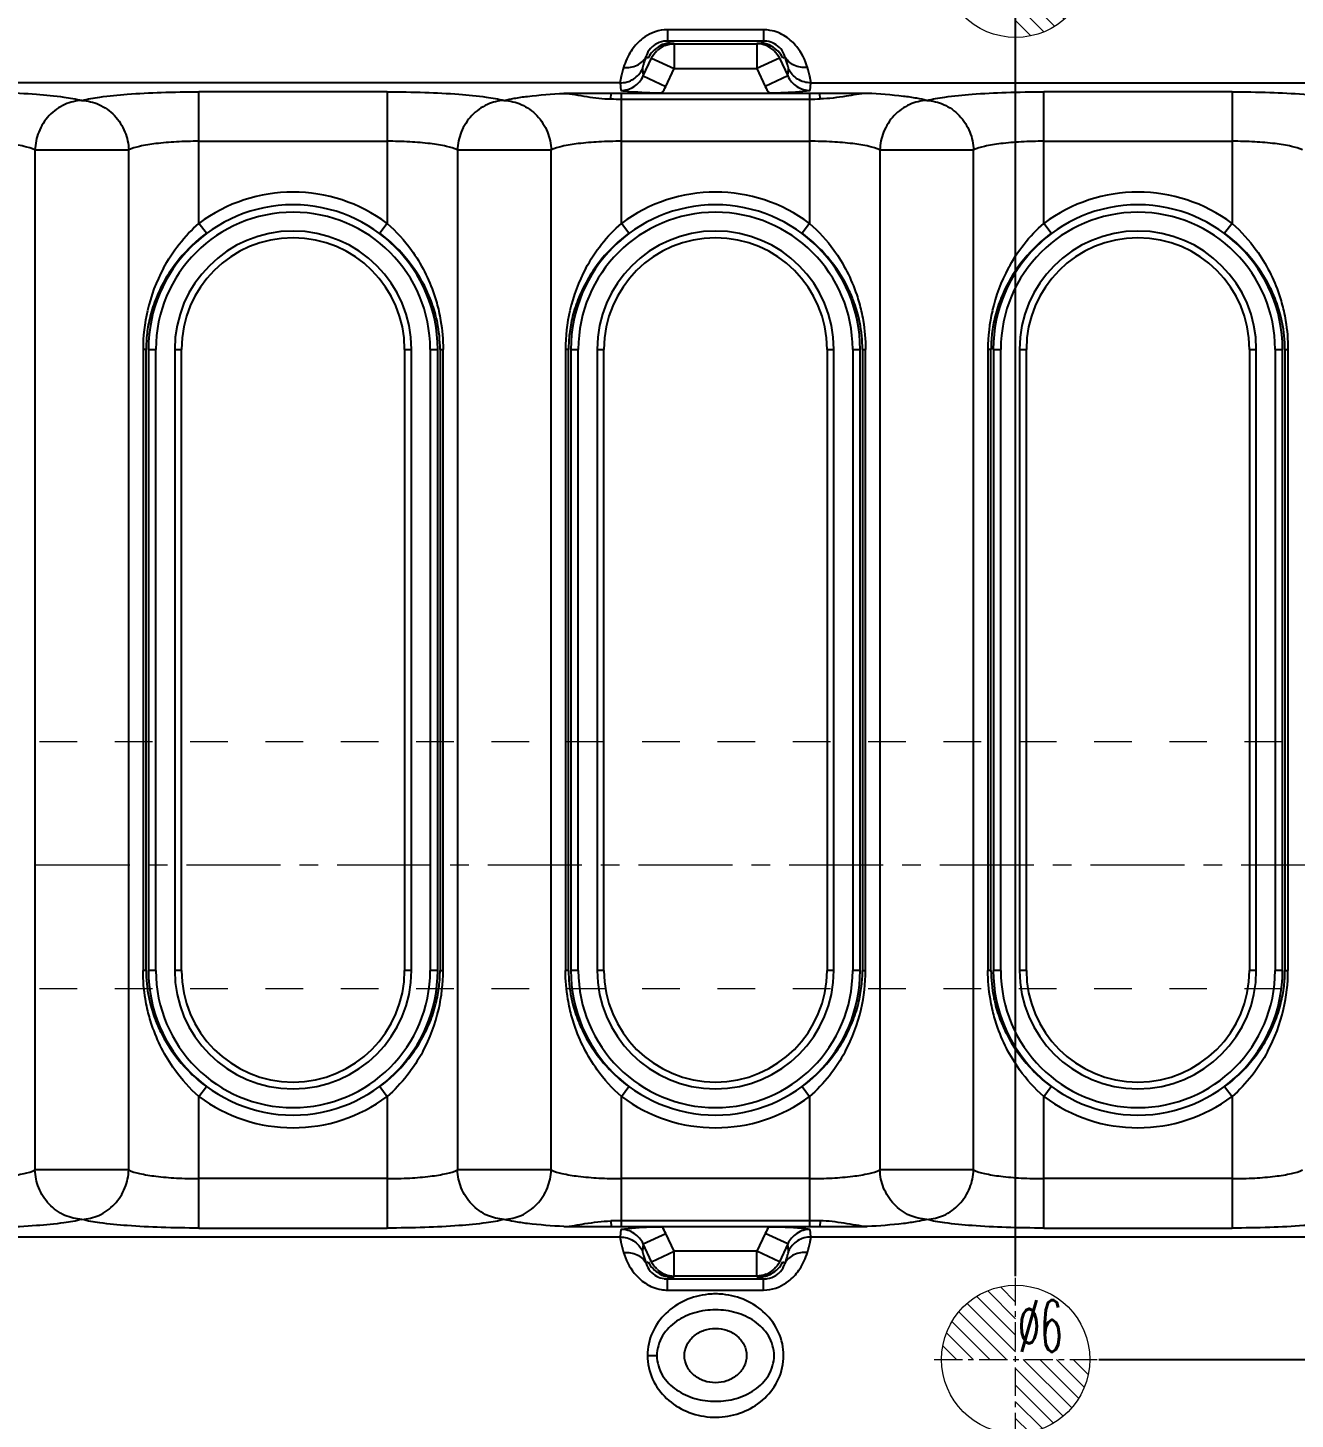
# Model space of a CAD drawing. Header units: millimetres. Extents: x 699 to 6116, y -3115 to -1923.
# Drawn here: x 1082.9 to 1134.2, y -2390.5 to -2334.2 of the extents above; entities that cross this region are included whole.
import ezdxf
from ezdxf.enums import TextEntityAlignment as Align

# ---------------------------------------------------------------- set-up
doc = ezdxf.new("R2010")
doc.units = ezdxf.units.MM
doc.header["$LTSCALE"] = 16.335
doc.header["$PDMODE"] = 3
doc.header["$PDSIZE"] = 0.3125
doc.linetypes.add('CENTER', pattern=[0.6, 0.375, -0.075, 0.075, -0.075])
doc.linetypes.add('HIDDEN', pattern=[0.2, 0.1, -0.1])
doc.layers.get('0').update_dxf_attribs({"linetype": 'CONTINUOUS'})
doc.layers.get('Defpoints').update_dxf_attribs({"linetype": 'CONTINUOUS'})
doc.layers.add('cool', color=153, linetype='HIDDEN', lineweight=9)
doc.layers.add('epin', color=13, linetype='CONTINUOUS', lineweight=9)
doc.styles.get("Standard").update_dxf_attribs({"font": 'txt', "width": 0.8})
doc.styles.add('TXT05', font='txt.shx', dxfattribs={"width": 0.5, "bigfont": 'gbcbig.shx'})
doc.dimstyles.get("Standard").update_dxf_attribs({"dimtxt": 0.15625, "dimasz": 0.1875, "dimexe": 0.125, "dimexo": 0.0625, "dimtad": 0, "dimtih": 1, "dimtoh": 1, "dimdsep": 46, "dimtxsty": 'Standard', "dimcen": 0.09, "dimadec": 0, "dimazin": 0, "dimtp": 0.01, "dimtm": 0.01, "dimtfac": 1, "dimtofl": 0, "dimtmove": 0, "dimatfit": 3, "dimfxl": 0, "dimtolj": 1, "dimarcsym": 0})

# ---------------------------------------------------------------- blocks, each defined once
blk = doc.blocks.new('epin_ejp_6')
at = {"layer": 'epin'}
h = blk.add_hatch(dxfattribs=at)
h.set_pattern_fill('_ANSI31', color=123, scale=0.15, angle=90, style=0)
h.set_pattern_definition([(135, (-2387.40246, 110.88073), (-0.3367596, -0.3367596), [])])
h.paths.add_polyline_path([(0, 3, 0.414214), (-3, 0), (0, 0)])
h.paths.add_polyline_path([(3, 0), (0, 0), (0, -3, 0.414214)])
at = {"layer": 'epin', "color": 1, "linetype": 'CENTER', "ltscale": 0.186593}
for p, q in [((0, -3.3), (0, 3.3)), ((-3.3, 0), (3.3, 0))]:
    blk.add_line(p, q, dxfattribs=at)
at = {"layer": 'epin'}
blk.add_circle((0, 0), 3, dxfattribs=at)
at = {"layer": 'epin', "color": 6, "style": 'TXT05', "width": 0.5}
blk.add_text('%%c6', height=2.1, dxfattribs=at).set_placement((0.995, 1.35), align=Align.MIDDLE)
blk = doc.blocks.new('*D747')
at = {"color": 4, "lineweight": -2}
blk.add_line((1126.21, -2388.043), (1336.786, -2388.043), dxfattribs=at)
at = {"layer": 'Defpoints', "color": 0}
for p in [(1126.147, -2388.043), (1336.786, -2388.043), (1045.847, -2423.043)]:
    blk.add_point(p, dxfattribs=at)
at = {"color": 6, "insert": (1351.452, -2388.043), "char_height": 10, "attachment_point": 5}
blk.add_mtext('\\A1;35.00', dxfattribs=at)
blk = doc.blocks.new('*D748')
at = {"color": 4, "lineweight": -2}
blk.add_line((1126.21, -2331.543), (1336.786, -2331.543), dxfattribs=at)
at = {"layer": 'Defpoints', "color": 0}
for p in [(1126.147, -2331.543), (1336.786, -2331.543), (1045.847, -2423.043)]:
    blk.add_point(p, dxfattribs=at)
at = {"color": 6, "insert": (1350.786, -2331.543), "char_height": 10, "attachment_point": 5}
blk.add_mtext('\\A1;91.50', dxfattribs=at)
blk = doc.blocks.new('*D753')
at = {"color": 4, "lineweight": -2}
blk.add_line((1122.847, -2384.68), (1122.847, -2174.809), dxfattribs=at)
at = {"layer": 'Defpoints', "color": 0}
for p in [(1122.847, -2174.809), (1122.847, -2384.743), (1045.847, -2423.043)]:
    blk.add_point(p, dxfattribs=at)
at = {"color": 6, "insert": (1122.847, -2160.142), "char_height": 10, "attachment_point": 5, "rotation": 90}
blk.add_mtext('\\A1;77.00', dxfattribs=at)

msp = doc.modelspace()

# ---------------------------------------------------------------- linework, layer by layer
at = {"color": 7, "linetype": 'Continuous'}
for p, q in [((1108.754, -2334.233), (1108.754, -2334.686)), ((1112.65, -2334.233), (1108.754, -2334.233)), ((1112.65, -2334.233), (1112.65, -2334.686)), ((1108.452, -2334.899), (1108.45, -2334.899)), ((1112.65, -2334.686), (1108.754, -2334.686)), ((1108.754, -2334.686), (1108.849, -2334.766)), ((1108.849, -2334.766), (1109.023, -2334.766)), ((1109.023, -2334.798), (1109.023, -2335.804)), ((1109.023, -2334.798), (1112.38, -2334.798)), ((1112.38, -2334.766), (1112.554, -2334.766)), ((1112.38, -2334.798), (1112.38, -2335.804)), ((1112.65, -2334.686), (1112.554, -2334.766)), ((1112.954, -2334.899), (1112.952, -2334.899)), ((1107.777, -2336.101), (1108.113, -2335.379)), ((1107.895, -2335.309), (1107.979, -2335.379)), ((1108.113, -2335.379), (1109.023, -2335.804)), ((1113.29, -2335.379), (1112.38, -2335.804)), ((1113.29, -2335.379), (1113.627, -2336.101)), ((1113.508, -2335.309), (1113.425, -2335.379)), ((1107.752, -2335.805), (1107.777, -2336.101)), ((1107.777, -2336.101), (1108.687, -2336.525)), ((1108.687, -2336.525), (1109.023, -2335.804)), ((1109.023, -2335.804), (1112.38, -2335.804)), ((1112.38, -2335.804), (1112.717, -2336.525)), ((1113.627, -2336.101), (1112.717, -2336.525)), ((1113.627, -2336.101), (1113.652, -2335.805)), ((1106.842, -2336.381), (994.907, -2336.381)), ((1089.8, -2342.066), (1089.8, -2336.743)), ((1097.416, -2336.743), (1089.8, -2336.743)), ((1097.416, -2336.743), (1097.416, -2342.066)), ((1106.464, -2337.03), (1106.476, -2336.806)), ((1106.842, -2336.381), (1106.868, -2336.688)), ((1114.509, -2336.805), (1106.894, -2336.805)), ((1114.509, -2336.805), (1114.51, -2342.066)), ((1114.536, -2336.688), (1114.562, -2336.381)), ((1114.562, -2336.381), (1150.922, -2336.381)), ((1114.94, -2337.03), (1114.928, -2336.806)), ((1123.987, -2342.066), (1123.987, -2336.743)), ((1131.603, -2336.743), (1123.987, -2336.743)), ((1131.603, -2336.743), (1131.603, -2342.066)), ((1106.894, -2338.743), (1106.895, -2337.036)), ((1106.895, -2337.036), (1114.509, -2337.036)), ((1083.166, -2339.094), (1083.166, -2380.375)), ((1083.166, -2339.094), (1086.957, -2339.094)), ((1086.957, -2380.375), (1086.957, -2339.094)), ((1089.8, -2338.743), (1097.416, -2338.743)), ((1100.26, -2339.094), (1100.26, -2380.375)), ((1100.26, -2339.094), (1104.051, -2339.094)), ((1104.051, -2380.375), (1104.051, -2339.094)), ((1106.894, -2342.066), (1106.894, -2338.743)), ((1106.894, -2338.743), (1114.51, -2338.743)), ((1117.353, -2339.094), (1117.353, -2380.375)), ((1117.353, -2339.094), (1121.144, -2339.094)), ((1121.144, -2380.375), (1121.144, -2339.094)), ((1123.987, -2338.743), (1131.603, -2338.743)), ((1090.1, -2342.468), (1089.8, -2342.066)), ((1097.416, -2342.066), (1097.116, -2342.468)), ((1107.194, -2342.468), (1106.894, -2342.066)), ((1114.51, -2342.066), (1114.21, -2342.468)), ((1124.287, -2342.468), (1123.987, -2342.066)), ((1131.603, -2342.066), (1131.303, -2342.468)), ((1087.537, -2347.166), (1087.537, -2372.303)), ((1087.661, -2347.166), (1087.537, -2347.166)), ((1087.661, -2372.303), (1087.661, -2347.166)), ((1087.757, -2347.166), (1087.757, -2372.303)), ((1087.757, -2347.166), (1088.058, -2347.166)), ((1088.058, -2372.303), (1088.058, -2347.166)), ((1088.819, -2347.166), (1088.819, -2372.303)), ((1088.819, -2347.166), (1089.095, -2347.166)), ((1089.095, -2372.303), (1089.095, -2347.166)), ((1098.122, -2347.166), (1098.122, -2372.303)), ((1098.122, -2347.166), (1098.398, -2347.166)), ((1098.398, -2372.303), (1098.398, -2347.166)), ((1099.159, -2347.166), (1099.159, -2372.303)), ((1099.159, -2347.166), (1099.46, -2347.166)), ((1099.46, -2372.303), (1099.46, -2347.166)), ((1099.555, -2347.166), (1099.555, -2372.303)), ((1099.555, -2347.166), (1099.68, -2347.166)), ((1099.68, -2372.303), (1099.68, -2347.166)), ((1104.631, -2347.166), (1104.631, -2372.303)), ((1104.755, -2347.166), (1104.631, -2347.166)), ((1104.755, -2372.303), (1104.755, -2347.166)), ((1104.85, -2347.166), (1104.85, -2372.303)), ((1104.85, -2347.166), (1105.151, -2347.166)), ((1105.151, -2372.303), (1105.151, -2347.166)), ((1105.912, -2347.166), (1105.912, -2372.303)), ((1105.912, -2347.166), (1106.188, -2347.166)), ((1106.188, -2372.303), (1106.188, -2347.166)), ((1115.216, -2347.166), (1115.216, -2372.303)), ((1115.216, -2347.166), (1115.491, -2347.166)), ((1115.491, -2372.303), (1115.491, -2347.166)), ((1116.252, -2347.166), (1116.252, -2372.303)), ((1116.252, -2347.166), (1116.553, -2347.166)), ((1116.553, -2372.303), (1116.553, -2347.166)), ((1116.649, -2347.166), (1116.649, -2372.303)), ((1116.649, -2347.166), (1116.773, -2347.166)), ((1116.773, -2372.303), (1116.773, -2347.166)), ((1121.724, -2347.166), (1121.724, -2372.303)), ((1121.848, -2347.166), (1121.724, -2347.166)), ((1121.848, -2372.303), (1121.848, -2347.166)), ((1121.944, -2347.166), (1121.944, -2372.303)), ((1121.944, -2347.166), (1122.245, -2347.166)), ((1122.245, -2372.303), (1122.245, -2347.166)), ((1123.006, -2347.166), (1123.006, -2372.303)), ((1123.006, -2347.166), (1123.282, -2347.166)), ((1123.282, -2372.303), (1123.282, -2347.166)), ((1132.309, -2347.166), (1132.585, -2347.166)), ((1132.309, -2347.166), (1132.309, -2372.303)), ((1132.585, -2372.303), (1132.585, -2347.166)), ((1133.346, -2347.166), (1133.647, -2347.166)), ((1133.346, -2347.166), (1133.346, -2372.303)), ((1133.647, -2372.303), (1133.647, -2347.166)), ((1133.742, -2347.166), (1133.867, -2347.166)), ((1133.742, -2347.166), (1133.742, -2372.303)), ((1133.867, -2372.303), (1133.867, -2347.166)), ((1087.661, -2372.303), (1087.537, -2372.303)), ((1088.058, -2372.303), (1087.757, -2372.303)), ((1089.095, -2372.303), (1088.819, -2372.303)), ((1098.398, -2372.303), (1098.122, -2372.303)), ((1099.46, -2372.303), (1099.159, -2372.303)), ((1099.555, -2372.303), (1099.68, -2372.303)), ((1104.755, -2372.303), (1104.631, -2372.303)), ((1105.151, -2372.303), (1104.85, -2372.303)), ((1106.188, -2372.303), (1105.912, -2372.303)), ((1115.491, -2372.303), (1115.216, -2372.303)), ((1116.553, -2372.303), (1116.252, -2372.303)), ((1116.649, -2372.303), (1116.773, -2372.303)), ((1121.848, -2372.303), (1121.724, -2372.303)), ((1122.245, -2372.303), (1121.944, -2372.303)), ((1123.282, -2372.303), (1123.006, -2372.303)), ((1132.585, -2372.303), (1132.309, -2372.303)), ((1133.647, -2372.303), (1133.346, -2372.303)), ((1133.742, -2372.303), (1133.867, -2372.303)), ((1089.8, -2377.404), (1090.1, -2377.002)), ((1089.8, -2382.727), (1089.8, -2377.404)), ((1097.116, -2377.002), (1097.416, -2377.404)), ((1097.416, -2377.404), (1097.416, -2382.727)), ((1106.894, -2377.404), (1107.194, -2377.002)), ((1106.895, -2382.664), (1106.894, -2377.404)), ((1114.21, -2377.002), (1114.51, -2377.404)), ((1114.51, -2377.404), (1114.51, -2380.727)), ((1123.987, -2377.404), (1124.287, -2377.002)), ((1123.987, -2382.727), (1123.987, -2377.404)), ((1131.303, -2377.002), (1131.603, -2377.404)), ((1131.603, -2377.404), (1131.603, -2382.727)), ((1086.957, -2380.375), (1083.166, -2380.375)), ((1097.416, -2380.727), (1089.8, -2380.727)), ((1104.051, -2380.375), (1100.26, -2380.375)), ((1114.51, -2380.727), (1106.894, -2380.727)), ((1114.51, -2380.727), (1114.508, -2382.434)), ((1121.144, -2380.375), (1117.353, -2380.375)), ((1131.603, -2380.727), (1123.987, -2380.727)), ((1106.464, -2382.439), (1106.476, -2382.663)), ((1114.508, -2382.434), (1106.895, -2382.434)), ((1114.508, -2382.434), (1114.508, -2382.664)), ((1114.94, -2382.439), (1114.928, -2382.663)), ((1089.8, -2382.727), (1097.416, -2382.727)), ((1106.868, -2382.782), (1106.842, -2383.089)), ((1106.895, -2382.664), (1114.508, -2382.664)), ((1107.777, -2383.368), (1108.687, -2382.944)), ((1109.023, -2383.666), (1108.687, -2382.944)), ((1112.717, -2382.944), (1112.38, -2383.666)), ((1113.627, -2383.368), (1112.717, -2382.944)), ((1114.562, -2383.089), (1114.536, -2382.782)), ((1123.987, -2382.727), (1131.603, -2382.727)), ((986.523, -2383.089), (1106.842, -2383.089)), ((1107.777, -2383.368), (1107.752, -2383.664)), ((1108.113, -2384.09), (1107.777, -2383.368)), ((1113.627, -2383.368), (1113.29, -2384.09)), ((1113.652, -2383.664), (1113.627, -2383.368)), ((1114.562, -2383.089), (1150.922, -2383.089)), ((1107.895, -2384.16), (1107.979, -2384.09)), ((1108.113, -2384.09), (1109.023, -2383.666)), ((1112.38, -2383.666), (1109.023, -2383.666)), ((1109.023, -2384.671), (1109.023, -2383.666)), ((1112.38, -2384.671), (1112.38, -2383.666)), ((1113.29, -2384.09), (1112.38, -2383.666)), ((1113.508, -2384.16), (1113.425, -2384.09)), ((1108.45, -2384.57), (1108.452, -2384.571)), ((1108.754, -2384.784), (1108.849, -2384.704)), ((1108.849, -2384.704), (1109.023, -2384.704)), ((1112.38, -2384.671), (1109.023, -2384.671)), ((1112.38, -2384.704), (1112.554, -2384.704)), ((1112.65, -2384.784), (1112.554, -2384.704)), ((1112.952, -2384.571), (1112.954, -2384.571)), ((1108.754, -2384.784), (1112.65, -2384.784)), ((1108.754, -2385.236), (1108.754, -2384.784)), ((1108.754, -2385.236), (1112.65, -2385.236)), ((1112.65, -2385.236), (1112.65, -2384.784)), ((1107.945, -2387.889), (1108.33, -2387.889))]:
    msp.add_line(p, q, dxfattribs=at)
for centre, radius, start, end in [((1108.948, -2336.134), 1.956, 127.6875, 136.6561), ((1112.649, -2335.794), 1.56, 80.6149, 89.9854), ((1109.031, -2336.216), 2.073, 136.5943, 138.9055), ((1108.895, -2335.81), 1.013, 115.9235, 154.9459), ((1109.023, -2335.8), 1.001, 111.6878, 133.4317), ((1112.38, -2335.801), 1.003, 46.5837, 89.9928), ((1112.651, -2335.64), 0.955, 82.4469, 90.0885), ((1112.509, -2335.81), 1.013, 25.054, 64.0763), ((1108.661, -2335.523), 0.795, 156.5707, 164.4392), ((1106.892, -2422.139), 85.333, 89.99885, 90.27965), ((1106.85, -2335.669), 2.027, 326.6681, 334.9929), ((1114.554, -2335.668), 2.027, 205.0077, 213.3314), ((1114.51, -2422.032), 85.227, 89.71923, 90.00086), ((1106.893, -2321.193), 15.842, 268.4482, 270.0082), ((1114.51, -2321.136), 15.899, 269.9939, 271.5474), ((1093.608, -2347.166), 6.365, 53.254, 126.746), ((1110.702, -2347.166), 6.365, 53.2545, 126.746), ((1127.795, -2347.166), 6.365, 53.254, 126.746), ((1093.608, -2347.166), 5.852, 0, 180), ((1110.702, -2347.166), 5.852, 0, 180), ((1127.795, -2347.166), 5.852, 0, 180), ((1093.608, -2347.166), 5.551, 0, 180), ((1110.702, -2347.166), 5.551, 0, 180), ((1127.795, -2347.166), 5.551, 0, 180), ((1093.608, -2347.166), 4.79, 0, 180), ((1093.842, -2347.493), 6.265, 126.6715, 140.6233), ((1093.368, -2347.5), 6.275, 42.4543, 53.3202), ((1110.702, -2347.166), 4.79, 0, 180), ((1110.936, -2347.493), 6.265, 126.6715, 140.6233), ((1110.461, -2347.5), 6.275, 42.4543, 53.3202), ((1127.795, -2347.166), 4.79, 0, 180), ((1128.029, -2347.493), 6.265, 126.6715, 140.6233), ((1127.555, -2347.5), 6.275, 42.4543, 53.3202), ((1093.608, -2347.166), 4.514, 0, 180), ((1110.702, -2347.166), 4.514, 0, 180), ((1127.795, -2347.166), 4.514, 0, 180), ((1093.713, -2347.385), 6.097, 140.6354, 149.1366), ((1110.806, -2347.385), 6.097, 140.6354, 149.1366), ((1127.9, -2347.385), 6.097, 140.6354, 149.1366), ((1094.402, -2347.133), 6.86, 151.7095, 167.0764), ((1111.496, -2347.133), 6.86, 151.7095, 167.0764), ((1128.589, -2347.133), 6.86, 151.7095, 167.0764), ((1093.565, -2347.296), 5.924, 149.1427, 157.8689), ((1110.659, -2347.296), 5.924, 149.1427, 157.8689), ((1127.752, -2347.296), 5.924, 149.1427, 157.8689), ((1093.387, -2347.223), 5.732, 157.8753, 165.8913), ((1110.48, -2347.223), 5.732, 157.8753, 165.8913), ((1127.574, -2347.223), 5.732, 157.8753, 165.8913), ((1094.522, -2347.17), 6.985, 167.0025, 179.9679), ((1093.225, -2347.181), 5.565, 165.906, 173.2916), ((1111.616, -2347.17), 6.985, 167.0025, 179.9679), ((1110.319, -2347.181), 5.565, 165.906, 173.2916), ((1128.709, -2347.17), 6.985, 167.0025, 179.9679), ((1127.412, -2347.181), 5.565, 165.906, 173.2916), ((1093.925, -2347.183), 5.631, 0.1707, 11.287), ((1111.018, -2347.183), 5.631, 0.1707, 11.287), ((1128.112, -2347.183), 5.631, 0.1707, 11.287), ((1093.117, -2347.166), 5.455, 173.3051, 179.994), ((1110.21, -2347.166), 5.455, 173.3051, 179.994), ((1127.304, -2347.166), 5.455, 173.3051, 179.994), ((1093.292, -2372.287), 5.631, 180.1708, 191.287), ((1093.608, -2372.303), 5.852, 180, 0), ((1093.608, -2372.303), 5.551, 180, 360), ((1093.608, -2372.303), 4.79, 180, 360), ((1093.608, -2372.303), 4.514, 180, 0), ((1092.694, -2372.299), 6.985, 347.0025, 359.9679), ((1094.1, -2372.303), 5.455, 353.3051, 359.994), ((1110.386, -2372.287), 5.631, 180.1708, 191.287), ((1110.702, -2372.303), 5.852, 180, 0), ((1110.702, -2372.303), 5.551, 180, 360), ((1110.702, -2372.303), 4.79, 180, 360), ((1110.702, -2372.303), 4.514, 180, 0), ((1109.788, -2372.299), 6.985, 347.0025, 359.9679), ((1111.194, -2372.303), 5.455, 353.3051, 359.994), ((1127.479, -2372.287), 5.631, 180.1708, 191.287), ((1127.795, -2372.303), 5.852, 180, 0), ((1127.795, -2372.303), 5.551, 180, 360), ((1127.795, -2372.303), 4.79, 180, 360), ((1127.795, -2372.303), 4.514, 180, 0), ((1126.881, -2372.299), 6.985, 347.0025, 359.9679), ((1128.287, -2372.303), 5.455, 353.3051, 359.994), ((1093.991, -2372.289), 5.565, 345.906, 353.2916), ((1111.085, -2372.289), 5.565, 345.906, 353.2916), ((1128.178, -2372.289), 5.565, 345.906, 353.2916), ((1092.814, -2372.336), 6.86, 331.7095, 347.0764), ((1093.83, -2372.247), 5.732, 337.8753, 345.8913), ((1109.908, -2372.336), 6.86, 331.7095, 347.0764), ((1110.923, -2372.247), 5.732, 337.8753, 345.8913), ((1127.001, -2372.336), 6.86, 331.7095, 347.0764), ((1128.017, -2372.247), 5.732, 337.8753, 345.8913), ((1093.652, -2372.173), 5.924, 329.1427, 337.8689), ((1110.745, -2372.173), 5.924, 329.1427, 337.8689), ((1127.839, -2372.173), 5.924, 329.1427, 337.8689), ((1093.504, -2372.084), 6.097, 320.6354, 329.1366), ((1110.597, -2372.084), 6.097, 320.6354, 329.1366), ((1127.691, -2372.084), 6.097, 320.6354, 329.1366), ((1093.849, -2371.969), 6.275, 222.4543, 233.3202), ((1093.375, -2371.977), 6.265, 306.6715, 320.6233), ((1110.942, -2371.969), 6.275, 222.4543, 233.3202), ((1110.468, -2371.977), 6.265, 306.6715, 320.6233), ((1128.036, -2371.969), 6.275, 222.4543, 233.3202), ((1127.562, -2371.977), 6.265, 306.6715, 320.6233), ((1093.608, -2372.303), 6.365, 233.254, 306.746), ((1110.702, -2372.303), 6.365, 233.2545, 306.746), ((1127.795, -2372.303), 6.365, 233.254, 306.746), ((1106.894, -2398.402), 15.968, 89.9973, 91.5441), ((1114.511, -2398.283), 15.849, 88.449, 90.0086), ((1106.894, -2297.159), 85.505, 269.71964, 270.00065), ((1106.851, -2383.8), 2.026, 25.0056, 33.3334), ((1114.554, -2383.801), 2.027, 146.6682, 154.9928), ((1114.512, -2297.443), 85.221, 269.99779, 270.27986), ((1108.895, -2383.659), 1.013, 205.054, 244.0763), ((1112.509, -2383.659), 1.013, 295.9235, 334.9459), ((1112.742, -2383.947), 0.795, 336.5707, 344.4392), ((1109.024, -2383.668), 1.003, 226.5837, 269.9928), ((1108.947, -2383.509), 1.162, 261.8771, 265.1349), ((1112.381, -2383.67), 1.001, 291.6878, 313.4317), ((1112.456, -2383.335), 1.956, 307.6875, 316.6561), ((1112.373, -2383.253), 2.073, 316.5943, 318.9055), ((1108.754, -2383.676), 1.56, 260.6149, 269.9854), ((1108.752, -2383.829), 0.955, 262.4469, 270.0885), ((1110.702, -2388.418), 3.024, 84.3279, 95.7133), ((1110.702, -2387.363), 3.02, 265.7641, 275.0219)]:
    msp.add_arc(centre, radius, start, end, dxfattribs=at)
for points, knots in [([(1108.265, -2334.312), (1108.217, -2334.328), (1108.035, -2334.397), (1107.866, -2334.498), (1107.752, -2334.586)], [0, 0, 0, 0, 0.257865, 1, 1, 1, 1]), ([(1114.418, -2335.755), (1114.331, -2335.455), (1114.093, -2334.977), (1113.544, -2334.461), (1113.129, -2334.291), (1112.904, -2334.254)], [0, 0, 0, 0, 0.419119, 0.694058, 1, 1, 1, 1]), ([(1107.469, -2334.853), (1107.403, -2334.929), (1107.196, -2335.203), (1107.053, -2335.522), (1106.985, -2335.755)], [0, 0, 0, 0, 0.293042, 1, 1, 1, 1]), ([(1108.256, -2334.828), (1108.21, -2334.857), (1108.077, -2334.961), (1107.977, -2335.102), (1107.932, -2335.206)], [0, 0, 0, 0, 0.324676, 1, 1, 1, 1]), ([(1108.754, -2334.686), (1108.707, -2334.685), (1108.533, -2334.698), (1108.363, -2334.76), (1108.256, -2334.828)], [0, 0, 0, 0, 0.271751, 1, 1, 1, 1]), ([(1108.45, -2334.899), (1108.446, -2334.899), (1108.439, -2334.899), (1108.44, -2334.883), (1108.463, -2334.869), (1108.501, -2334.842), (1108.576, -2334.81), (1108.637, -2334.791), (1108.675, -2334.784)], [0, 0, 0, 0, 0.03338, 0.055741, 0.139126, 0.307065, 0.580667, 1, 1, 1, 1]), ([(1108.485, -2334.889), (1108.481, -2334.891), (1108.47, -2334.894), (1108.459, -2334.898), (1108.452, -2334.899)], [0, 0, 0, 0, 0.351875, 1, 1, 1, 1]), ([(1108.937, -2334.798), (1108.876, -2334.798), (1108.722, -2334.811), (1108.574, -2334.859), (1108.485, -2334.889)], [0, 0, 0, 0, 0.392081, 1, 1, 1, 1]), ([(1108.675, -2334.784), (1108.688, -2334.781), (1108.745, -2334.771), (1108.804, -2334.766), (1108.849, -2334.766)], [0, 0, 0, 0, 0.228819, 1, 1, 1, 1]), ([(1112.554, -2334.766), (1112.6, -2334.766), (1112.688, -2334.776), (1112.794, -2334.789), (1113.017, -2334.899), (1112.954, -2334.899)], [0, 0, 0, 0, 0.314614, 0.565598, 1, 1, 1, 1]), ([(1112.751, -2334.836), (1112.741, -2334.834), (1112.698, -2334.823), (1112.655, -2334.814), (1112.62, -2334.81)], [0, 0, 0, 0, 0.218802, 1, 1, 1, 1]), ([(1112.952, -2334.899), (1112.931, -2334.897), (1112.866, -2334.867), (1112.799, -2334.849), (1112.751, -2334.836)], [0, 0, 0, 0, 0.290003, 1, 1, 1, 1]), ([(1113.508, -2335.309), (1113.478, -2335.198), (1113.319, -2334.896), (1112.991, -2334.722), (1112.777, -2334.694)], [0, 0, 0, 0, 0.348046, 1, 1, 1, 1]), ([(1106.985, -2335.755), (1106.945, -2335.892), (1106.894, -2336.073), (1106.85, -2336.282), (1106.84, -2336.354), (1106.842, -2336.381)], [0, 0, 0, 0, 0.665407, 0.875292, 1, 1, 1, 1]), ([(1106.985, -2335.755), (1107.169, -2335.771), (1107.539, -2335.72), (1107.819, -2335.46), (1107.895, -2335.309)], [0, 0, 0, 0, 0.522336, 1, 1, 1, 1]), ([(1107.789, -2335.622), (1107.785, -2335.637), (1107.771, -2335.686), (1107.758, -2335.736), (1107.754, -2335.771)], [0, 0, 0, 0, 0.311224, 1, 1, 1, 1]), ([(1107.895, -2335.309), (1107.884, -2335.339), (1107.847, -2335.443), (1107.811, -2335.547), (1107.789, -2335.622)], [0, 0, 0, 0, 0.290978, 1, 1, 1, 1]), ([(1113.652, -2335.805), (1113.653, -2335.784), (1113.643, -2335.726), (1113.6, -2335.56), (1113.548, -2335.417), (1113.508, -2335.309)], [0, 0, 0, 0, 0.123367, 0.332805, 1, 1, 1, 1]), ([(1114.418, -2335.755), (1114.235, -2335.771), (1113.865, -2335.72), (1113.585, -2335.46), (1113.508, -2335.309)], [0, 0, 0, 0, 0.522338, 1, 1, 1, 1]), ([(1114.562, -2336.381), (1114.563, -2336.354), (1114.553, -2336.282), (1114.51, -2336.073), (1114.458, -2335.892), (1114.418, -2335.755)], [0, 0, 0, 0, 0.124728, 0.334597, 1, 1, 1, 1]), ([(1106.842, -2336.381), (1107.029, -2336.38), (1107.411, -2336.272), (1107.672, -2335.974), (1107.752, -2335.805)], [0, 0, 0, 0, 0.500608, 1, 1, 1, 1]), ([(1106.868, -2336.688), (1107.056, -2336.688), (1107.44, -2336.576), (1107.698, -2336.272), (1107.777, -2336.101)], [0, 0, 0, 0, 0.500367, 1, 1, 1, 1]), ([(1113.627, -2336.101), (1113.705, -2336.272), (1113.964, -2336.576), (1114.348, -2336.688), (1114.536, -2336.688)], [0, 0, 0, 0, 0.499689, 1, 1, 1, 1]), ([(1114.562, -2336.381), (1114.375, -2336.38), (1113.993, -2336.272), (1113.731, -2335.974), (1113.652, -2335.805)], [0, 0, 0, 0, 0.500609, 1, 1, 1, 1]), ([(1080.323, -2336.743), (1080.831, -2336.742), (1081.8, -2336.758), (1083.139, -2336.823), (1084.211, -2336.927), (1084.824, -2337.024), (1085.062, -2337.094)], [0, 0, 0, 0, 0.320374, 0.610618, 0.844066, 1, 1, 1, 1]), ([(1085.062, -2337.094), (1085.299, -2337.024), (1085.912, -2336.927), (1086.985, -2336.823), (1088.323, -2336.758), (1089.292, -2336.742), (1089.8, -2336.743)], [0, 0, 0, 0, 0.155949, 0.389404, 0.679649, 1, 1, 1, 1]), ([(1097.416, -2336.743), (1097.925, -2336.742), (1098.893, -2336.758), (1100.232, -2336.823), (1101.305, -2336.927), (1101.918, -2337.024), (1102.155, -2337.094)], [0, 0, 0, 0, 0.320373, 0.610617, 0.844065, 1, 1, 1, 1]), ([(1102.155, -2337.094), (1102.284, -2337.056), (1102.598, -2336.991), (1103.401, -2336.879), (1104.076, -2336.829), (1104.567, -2336.803)], [0, 0, 0, 0, 0.166376, 0.393599, 1, 1, 1, 1]), ([(1104.566, -2336.803), (1104.717, -2336.811), (1105.026, -2336.855), (1105.653, -2336.962), (1106.138, -2337.032), (1106.464, -2337.03)], [0, 0, 0, 0, 0.236936, 0.488719, 1, 1, 1, 1]), ([(1106.868, -2336.688), (1106.986, -2336.7), (1107.543, -2336.756), (1108.103, -2336.782), (1108.543, -2336.782)], [0, 0, 0, 0, 0.213154, 1, 1, 1, 1]), ([(1106.895, -2337.036), (1106.895, -2337.019), (1106.894, -2336.942), (1106.894, -2336.866), (1106.894, -2336.805)], [0, 0, 0, 0, 0.212705, 1, 1, 1, 1]), ([(1112.86, -2336.782), (1113.021, -2336.782), (1113.581, -2336.773), (1114.139, -2336.729), (1114.536, -2336.688)], [0, 0, 0, 0, 0.287206, 1, 1, 1, 1]), ([(1116.837, -2336.803), (1116.551, -2336.821), (1115.923, -2336.94), (1115.29, -2337.02), (1114.94, -2337.03)], [0, 0, 0, 0, 0.450176, 1, 1, 1, 1]), ([(1119.249, -2337.094), (1119.119, -2337.056), (1118.806, -2336.991), (1118.003, -2336.879), (1117.328, -2336.829), (1116.837, -2336.803)], [0, 0, 0, 0, 0.166353, 0.393554, 1, 1, 1, 1]), ([(1119.249, -2337.094), (1119.486, -2337.024), (1120.099, -2336.927), (1121.172, -2336.823), (1122.51, -2336.758), (1123.479, -2336.742), (1123.987, -2336.743)], [0, 0, 0, 0, 0.155948, 0.389403, 0.679648, 1, 1, 1, 1]), ([(1131.603, -2336.743), (1132.112, -2336.742), (1133.08, -2336.758), (1134.419, -2336.823), (1135.492, -2336.927), (1136.105, -2337.024), (1136.342, -2337.094)], [0, 0, 0, 0, 0.320374, 0.610618, 0.844066, 1, 1, 1, 1]), ([(1085.062, -2337.094), (1084.827, -2337.103), (1084.334, -2337.22), (1083.703, -2337.673), (1083.281, -2338.338), (1083.174, -2338.849), (1083.166, -2339.094)], [0, 0, 0, 0, 0.233579, 0.491555, 0.754782, 1, 1, 1, 1]), ([(1085.062, -2337.094), (1085.296, -2337.103), (1085.789, -2337.22), (1086.42, -2337.673), (1086.842, -2338.338), (1086.949, -2338.849), (1086.957, -2339.094)], [0, 0, 0, 0, 0.233579, 0.491555, 0.754782, 1, 1, 1, 1]), ([(1102.155, -2337.094), (1101.921, -2337.103), (1101.427, -2337.22), (1100.797, -2337.673), (1100.375, -2338.338), (1100.268, -2338.849), (1100.26, -2339.094)], [0, 0, 0, 0, 0.233579, 0.491555, 0.754782, 1, 1, 1, 1]), ([(1102.155, -2337.094), (1102.389, -2337.103), (1102.883, -2337.22), (1103.513, -2337.673), (1103.935, -2338.338), (1104.042, -2338.849), (1104.051, -2339.094)], [0, 0, 0, 0, 0.233579, 0.491554, 0.754781, 1, 1, 1, 1]), ([(1119.249, -2337.094), (1119.014, -2337.103), (1118.521, -2337.22), (1117.89, -2337.673), (1117.468, -2338.338), (1117.361, -2338.849), (1117.353, -2339.094)], [0, 0, 0, 0, 0.233578, 0.491553, 0.754781, 1, 1, 1, 1]), ([(1119.249, -2337.094), (1119.483, -2337.103), (1119.976, -2337.22), (1120.607, -2337.673), (1121.029, -2338.338), (1121.136, -2338.849), (1121.144, -2339.094)], [0, 0, 0, 0, 0.233579, 0.491555, 0.754782, 1, 1, 1, 1]), ([(1083.166, -2339.094), (1083.028, -2339.026), (1082.66, -2338.927), (1082.015, -2338.823), (1081.21, -2338.758), (1080.628, -2338.743), (1080.323, -2338.743)], [0, 0, 0, 0, 0.159969, 0.39318, 0.681951, 1, 1, 1, 1]), ([(1089.8, -2338.743), (1089.495, -2338.743), (1088.913, -2338.758), (1088.108, -2338.823), (1087.463, -2338.927), (1087.095, -2339.026), (1086.957, -2339.094)], [0, 0, 0, 0, 0.318055, 0.606823, 0.840028, 1, 1, 1, 1]), ([(1100.26, -2339.094), (1100.122, -2339.026), (1099.753, -2338.927), (1099.108, -2338.823), (1098.304, -2338.758), (1097.721, -2338.743), (1097.416, -2338.743)], [0, 0, 0, 0, 0.159969, 0.39318, 0.681951, 1, 1, 1, 1]), ([(1106.894, -2338.743), (1106.589, -2338.743), (1106.007, -2338.758), (1105.202, -2338.823), (1104.557, -2338.927), (1104.188, -2339.026), (1104.051, -2339.094)], [0, 0, 0, 0, 0.31799, 0.60679, 0.840021, 1, 1, 1, 1]), ([(1117.353, -2339.094), (1117.216, -2339.026), (1116.847, -2338.927), (1116.202, -2338.823), (1115.397, -2338.758), (1114.815, -2338.743), (1114.51, -2338.743)], [0, 0, 0, 0, 0.159954, 0.393168, 0.681995, 1, 1, 1, 1]), ([(1123.987, -2338.743), (1123.682, -2338.743), (1123.1, -2338.758), (1122.295, -2338.823), (1121.65, -2338.927), (1121.282, -2339.026), (1121.144, -2339.094)], [0, 0, 0, 0, 0.318055, 0.606823, 0.840028, 1, 1, 1, 1]), ([(1134.447, -2339.094), (1134.309, -2339.026), (1133.94, -2338.927), (1133.295, -2338.823), (1132.491, -2338.758), (1131.908, -2338.743), (1131.603, -2338.743)], [0, 0, 0, 0, 0.159969, 0.39318, 0.681951, 1, 1, 1, 1]), ([(1099.157, -2345.107), (1099.09, -2344.939), (1098.79, -2344.275), (1098.367, -2343.668), (1097.998, -2343.264)], [0, 0, 0, 0, 0.248204, 1, 1, 1, 1]), ([(1098.397, -2343.147), (1098.792, -2343.698), (1099.212, -2344.523), (1099.455, -2345.398), (1099.506, -2345.623)], [0, 0, 0, 0, 0.746536, 1, 1, 1, 1]), ([(1116.25, -2345.107), (1116.184, -2344.939), (1115.884, -2344.275), (1115.461, -2343.668), (1115.091, -2343.264)], [0, 0, 0, 0, 0.248204, 1, 1, 1, 1]), ([(1115.49, -2343.147), (1115.885, -2343.698), (1116.305, -2344.523), (1116.549, -2345.398), (1116.6, -2345.623)], [0, 0, 0, 0, 0.746536, 1, 1, 1, 1]), ([(1133.344, -2345.107), (1133.277, -2344.939), (1132.977, -2344.275), (1132.554, -2343.668), (1132.185, -2343.264)], [0, 0, 0, 0, 0.248204, 1, 1, 1, 1]), ([(1132.584, -2343.147), (1132.979, -2343.698), (1133.399, -2344.523), (1133.642, -2345.398), (1133.693, -2345.623)], [0, 0, 0, 0, 0.746536, 1, 1, 1, 1]), ([(1099.446, -2346.081), (1099.429, -2345.997), (1099.355, -2345.666), (1099.25, -2345.342), (1099.157, -2345.107)], [0, 0, 0, 0, 0.253093, 1, 1, 1, 1]), ([(1116.54, -2346.081), (1116.523, -2345.997), (1116.449, -2345.666), (1116.344, -2345.342), (1116.25, -2345.107)], [0, 0, 0, 0, 0.253093, 1, 1, 1, 1]), ([(1133.633, -2346.081), (1133.616, -2345.997), (1133.542, -2345.666), (1133.437, -2345.342), (1133.344, -2345.107)], [0, 0, 0, 0, 0.253093, 1, 1, 1, 1]), ([(1099.506, -2345.623), (1099.534, -2345.747), (1099.635, -2346.256), (1099.679, -2346.775), (1099.679, -2347.166)], [0, 0, 0, 0, 0.246522, 1, 1, 1, 1]), ([(1116.6, -2345.623), (1116.628, -2345.747), (1116.728, -2346.256), (1116.773, -2346.775), (1116.773, -2347.166)], [0, 0, 0, 0, 0.246522, 1, 1, 1, 1]), ([(1133.693, -2345.623), (1133.721, -2345.747), (1133.822, -2346.256), (1133.866, -2346.775), (1133.866, -2347.166)], [0, 0, 0, 0, 0.246522, 1, 1, 1, 1]), ([(1087.711, -2373.846), (1087.682, -2373.722), (1087.582, -2373.213), (1087.537, -2372.694), (1087.537, -2372.303)], [0, 0, 0, 0, 0.246522, 1, 1, 1, 1]), ([(1104.804, -2373.846), (1104.776, -2373.722), (1104.676, -2373.213), (1104.631, -2372.694), (1104.631, -2372.303)], [0, 0, 0, 0, 0.246522, 1, 1, 1, 1]), ([(1121.898, -2373.846), (1121.869, -2373.722), (1121.769, -2373.213), (1121.724, -2372.694), (1121.724, -2372.303)], [0, 0, 0, 0, 0.246522, 1, 1, 1, 1]), ([(1087.77, -2373.389), (1087.787, -2373.473), (1087.861, -2373.803), (1087.966, -2374.127), (1088.06, -2374.362)], [0, 0, 0, 0, 0.253093, 1, 1, 1, 1]), ([(1104.864, -2373.389), (1104.881, -2373.473), (1104.955, -2373.803), (1105.06, -2374.127), (1105.153, -2374.362)], [0, 0, 0, 0, 0.253093, 1, 1, 1, 1]), ([(1121.957, -2373.389), (1121.974, -2373.473), (1122.048, -2373.803), (1122.153, -2374.127), (1122.247, -2374.362)], [0, 0, 0, 0, 0.253093, 1, 1, 1, 1]), ([(1088.82, -2376.322), (1088.425, -2375.772), (1088.005, -2374.946), (1087.761, -2374.071), (1087.711, -2373.846)], [0, 0, 0, 0, 0.746536, 1, 1, 1, 1]), ([(1105.913, -2376.322), (1105.518, -2375.772), (1105.099, -2374.946), (1104.855, -2374.071), (1104.804, -2373.846)], [0, 0, 0, 0, 0.746536, 1, 1, 1, 1]), ([(1123.007, -2376.322), (1122.612, -2375.772), (1122.192, -2374.946), (1121.948, -2374.071), (1121.898, -2373.846)], [0, 0, 0, 0, 0.746536, 1, 1, 1, 1]), ([(1088.06, -2374.362), (1088.127, -2374.53), (1088.426, -2375.194), (1088.849, -2375.801), (1089.219, -2376.205)], [0, 0, 0, 0, 0.248204, 1, 1, 1, 1]), ([(1105.153, -2374.362), (1105.22, -2374.53), (1105.52, -2375.194), (1105.943, -2375.801), (1106.312, -2376.205)], [0, 0, 0, 0, 0.248204, 1, 1, 1, 1]), ([(1122.247, -2374.362), (1122.314, -2374.53), (1122.613, -2375.194), (1123.036, -2375.801), (1123.406, -2376.205)], [0, 0, 0, 0, 0.248204, 1, 1, 1, 1]), ([(1080.323, -2380.727), (1080.628, -2380.727), (1081.21, -2380.711), (1082.015, -2380.646), (1082.66, -2380.542), (1083.028, -2380.443), (1083.166, -2380.375)], [0, 0, 0, 0, 0.318055, 0.606823, 0.840028, 1, 1, 1, 1]), ([(1085.062, -2382.375), (1084.827, -2382.366), (1084.334, -2382.249), (1083.703, -2381.796), (1083.281, -2381.132), (1083.174, -2380.621), (1083.166, -2380.375)], [0, 0, 0, 0, 0.233579, 0.491555, 0.754782, 1, 1, 1, 1]), ([(1085.062, -2382.375), (1085.296, -2382.366), (1085.789, -2382.249), (1086.42, -2381.796), (1086.842, -2381.132), (1086.949, -2380.621), (1086.957, -2380.375)], [0, 0, 0, 0, 0.233579, 0.491555, 0.754782, 1, 1, 1, 1]), ([(1086.957, -2380.375), (1087.095, -2380.443), (1087.463, -2380.542), (1088.108, -2380.646), (1088.913, -2380.711), (1089.495, -2380.727), (1089.8, -2380.727)], [0, 0, 0, 0, 0.159969, 0.39318, 0.681951, 1, 1, 1, 1]), ([(1097.416, -2380.727), (1097.721, -2380.727), (1098.304, -2380.711), (1099.108, -2380.646), (1099.753, -2380.542), (1100.122, -2380.443), (1100.26, -2380.375)], [0, 0, 0, 0, 0.318055, 0.606823, 0.840028, 1, 1, 1, 1]), ([(1102.155, -2382.375), (1101.921, -2382.366), (1101.427, -2382.249), (1100.797, -2381.796), (1100.375, -2381.132), (1100.268, -2380.621), (1100.26, -2380.375)], [0, 0, 0, 0, 0.233579, 0.491555, 0.754782, 1, 1, 1, 1]), ([(1102.155, -2382.375), (1102.389, -2382.366), (1102.883, -2382.249), (1103.513, -2381.796), (1103.935, -2381.132), (1104.042, -2380.621), (1104.051, -2380.375)], [0, 0, 0, 0, 0.233578, 0.491553, 0.754781, 1, 1, 1, 1]), ([(1104.051, -2380.375), (1104.188, -2380.443), (1104.557, -2380.542), (1105.202, -2380.646), (1106.007, -2380.711), (1106.589, -2380.727), (1106.894, -2380.727)], [0, 0, 0, 0, 0.159954, 0.393168, 0.681995, 1, 1, 1, 1]), ([(1114.51, -2380.727), (1114.815, -2380.727), (1115.397, -2380.711), (1116.202, -2380.646), (1116.847, -2380.542), (1117.215, -2380.443), (1117.353, -2380.375)], [0, 0, 0, 0, 0.31799, 0.60679, 0.840021, 1, 1, 1, 1]), ([(1119.249, -2382.375), (1119.014, -2382.366), (1118.521, -2382.249), (1117.89, -2381.796), (1117.468, -2381.132), (1117.361, -2380.621), (1117.353, -2380.375)], [0, 0, 0, 0, 0.233579, 0.491554, 0.754781, 1, 1, 1, 1]), ([(1119.249, -2382.375), (1119.483, -2382.366), (1119.976, -2382.249), (1120.607, -2381.796), (1121.029, -2381.132), (1121.136, -2380.621), (1121.144, -2380.375)], [0, 0, 0, 0, 0.233579, 0.491555, 0.754782, 1, 1, 1, 1]), ([(1121.144, -2380.375), (1121.282, -2380.443), (1121.65, -2380.542), (1122.295, -2380.646), (1123.1, -2380.711), (1123.682, -2380.727), (1123.987, -2380.727)], [0, 0, 0, 0, 0.159969, 0.39318, 0.681951, 1, 1, 1, 1]), ([(1131.603, -2380.727), (1131.908, -2380.727), (1132.491, -2380.711), (1133.295, -2380.646), (1133.94, -2380.542), (1134.309, -2380.443), (1134.447, -2380.375)], [0, 0, 0, 0, 0.318055, 0.606823, 0.840028, 1, 1, 1, 1]), ([(1085.062, -2382.375), (1084.824, -2382.445), (1084.211, -2382.542), (1083.139, -2382.646), (1081.8, -2382.711), (1080.831, -2382.727), (1080.323, -2382.727)], [0, 0, 0, 0, 0.155949, 0.389404, 0.679649, 1, 1, 1, 1]), ([(1089.8, -2382.727), (1089.292, -2382.727), (1088.323, -2382.711), (1086.985, -2382.646), (1085.912, -2382.542), (1085.299, -2382.445), (1085.062, -2382.375)], [0, 0, 0, 0, 0.320374, 0.610618, 0.844066, 1, 1, 1, 1]), ([(1102.155, -2382.375), (1101.918, -2382.445), (1101.305, -2382.542), (1100.232, -2382.646), (1098.893, -2382.711), (1097.925, -2382.727), (1097.416, -2382.727)], [0, 0, 0, 0, 0.155948, 0.389403, 0.679648, 1, 1, 1, 1]), ([(1104.567, -2382.667), (1104.076, -2382.64), (1103.401, -2382.591), (1102.598, -2382.478), (1102.284, -2382.413), (1102.155, -2382.375)], [0, 0, 0, 0, 0.606441, 0.833644, 1, 1, 1, 1]), ([(1104.567, -2382.667), (1104.853, -2382.649), (1105.48, -2382.529), (1106.114, -2382.449), (1106.464, -2382.44)], [0, 0, 0, 0, 0.450175, 1, 1, 1, 1]), ([(1116.837, -2382.667), (1116.686, -2382.658), (1116.377, -2382.614), (1115.75, -2382.507), (1115.265, -2382.437), (1114.94, -2382.439)], [0, 0, 0, 0, 0.236936, 0.488719, 1, 1, 1, 1]), ([(1119.249, -2382.375), (1119.119, -2382.413), (1118.806, -2382.478), (1118.003, -2382.591), (1117.328, -2382.64), (1116.837, -2382.667)], [0, 0, 0, 0, 0.166376, 0.393599, 1, 1, 1, 1]), ([(1123.987, -2382.727), (1123.479, -2382.727), (1122.51, -2382.711), (1121.172, -2382.646), (1120.099, -2382.542), (1119.486, -2382.445), (1119.249, -2382.375)], [0, 0, 0, 0, 0.320373, 0.610617, 0.844065, 1, 1, 1, 1]), ([(1136.342, -2382.375), (1136.105, -2382.445), (1135.492, -2382.542), (1134.419, -2382.646), (1133.08, -2382.711), (1132.112, -2382.727), (1131.603, -2382.727)], [0, 0, 0, 0, 0.155949, 0.389404, 0.679649, 1, 1, 1, 1]), ([(1108.543, -2382.687), (1108.383, -2382.687), (1107.823, -2382.696), (1107.264, -2382.74), (1106.868, -2382.782)], [0, 0, 0, 0, 0.287215, 1, 1, 1, 1]), ([(1107.777, -2383.368), (1107.698, -2383.198), (1107.44, -2382.894), (1107.056, -2382.781), (1106.868, -2382.782)], [0, 0, 0, 0, 0.499585, 1, 1, 1, 1]), ([(1114.536, -2382.782), (1114.417, -2382.769), (1113.861, -2382.713), (1113.301, -2382.687), (1112.86, -2382.687)], [0, 0, 0, 0, 0.213173, 1, 1, 1, 1]), ([(1114.536, -2382.782), (1114.348, -2382.781), (1113.964, -2382.894), (1113.705, -2383.198), (1113.627, -2383.368)], [0, 0, 0, 0, 0.500496, 1, 1, 1, 1]), ([(1106.842, -2383.089), (1106.84, -2383.115), (1106.85, -2383.187), (1106.894, -2383.397), (1106.945, -2383.578), (1106.985, -2383.715)], [0, 0, 0, 0, 0.124728, 0.334597, 1, 1, 1, 1]), ([(1106.842, -2383.089), (1107.029, -2383.089), (1107.411, -2383.197), (1107.672, -2383.496), (1107.752, -2383.664)], [0, 0, 0, 0, 0.500609, 1, 1, 1, 1]), ([(1114.562, -2383.089), (1114.375, -2383.089), (1113.993, -2383.197), (1113.731, -2383.496), (1113.652, -2383.664)], [0, 0, 0, 0, 0.500608, 1, 1, 1, 1]), ([(1114.418, -2383.715), (1114.458, -2383.578), (1114.51, -2383.397), (1114.553, -2383.187), (1114.563, -2383.115), (1114.562, -2383.089)], [0, 0, 0, 0, 0.665407, 0.875292, 1, 1, 1, 1]), ([(1106.985, -2383.715), (1107.169, -2383.698), (1107.539, -2383.749), (1107.819, -2384.009), (1107.895, -2384.16)], [0, 0, 0, 0, 0.522338, 1, 1, 1, 1]), ([(1106.985, -2383.715), (1107.072, -2384.014), (1107.31, -2384.492), (1107.86, -2385.009), (1108.275, -2385.178), (1108.5, -2385.215)], [0, 0, 0, 0, 0.419119, 0.694058, 1, 1, 1, 1]), ([(1107.752, -2383.664), (1107.75, -2383.685), (1107.761, -2383.743), (1107.804, -2383.909), (1107.856, -2384.052), (1107.895, -2384.16)], [0, 0, 0, 0, 0.123367, 0.332805, 1, 1, 1, 1]), ([(1107.895, -2384.16), (1107.926, -2384.271), (1108.085, -2384.573), (1108.413, -2384.747), (1108.627, -2384.775)], [0, 0, 0, 0, 0.348046, 1, 1, 1, 1]), ([(1114.418, -2383.715), (1114.235, -2383.698), (1113.865, -2383.749), (1113.585, -2384.009), (1113.508, -2384.16)], [0, 0, 0, 0, 0.522336, 1, 1, 1, 1]), ([(1113.508, -2384.16), (1113.519, -2384.13), (1113.557, -2384.026), (1113.592, -2383.922), (1113.614, -2383.848)], [0, 0, 0, 0, 0.290978, 1, 1, 1, 1]), ([(1113.614, -2383.848), (1113.619, -2383.832), (1113.633, -2383.783), (1113.646, -2383.733), (1113.65, -2383.698)], [0, 0, 0, 0, 0.311224, 1, 1, 1, 1]), ([(1113.935, -2384.616), (1114.001, -2384.54), (1114.208, -2384.266), (1114.351, -2383.947), (1114.418, -2383.715)], [0, 0, 0, 0, 0.293042, 1, 1, 1, 1]), ([(1108.849, -2384.704), (1108.804, -2384.704), (1108.715, -2384.693), (1108.609, -2384.68), (1108.387, -2384.571), (1108.45, -2384.57)], [0, 0, 0, 0, 0.314616, 0.565608, 1, 1, 1, 1]), ([(1108.452, -2384.571), (1108.472, -2384.572), (1108.537, -2384.602), (1108.604, -2384.62), (1108.652, -2384.633)], [0, 0, 0, 0, 0.290118, 1, 1, 1, 1]), ([(1108.652, -2384.633), (1108.662, -2384.635), (1108.705, -2384.646), (1108.749, -2384.655), (1108.783, -2384.66)], [0, 0, 0, 0, 0.218704, 1, 1, 1, 1]), ([(1112.467, -2384.671), (1112.527, -2384.671), (1112.682, -2384.658), (1112.829, -2384.61), (1112.918, -2384.58)], [0, 0, 0, 0, 0.391244, 1, 1, 1, 1]), ([(1112.726, -2384.686), (1112.713, -2384.689), (1112.657, -2384.699), (1112.599, -2384.704), (1112.554, -2384.704)], [0, 0, 0, 0, 0.229398, 1, 1, 1, 1]), ([(1112.65, -2384.784), (1112.697, -2384.784), (1112.871, -2384.771), (1113.041, -2384.709), (1113.147, -2384.641)], [0, 0, 0, 0, 0.271751, 1, 1, 1, 1]), ([(1112.954, -2384.57), (1112.957, -2384.57), (1112.964, -2384.57), (1112.964, -2384.586), (1112.94, -2384.6), (1112.901, -2384.628), (1112.826, -2384.66), (1112.765, -2384.678), (1112.726, -2384.686)], [0, 0, 0, 0, 0.033133, 0.055416, 0.138812, 0.306683, 0.580438, 1, 1, 1, 1]), ([(1112.918, -2384.58), (1112.922, -2384.579), (1112.933, -2384.575), (1112.944, -2384.571), (1112.952, -2384.571)], [0, 0, 0, 0, 0.352653, 1, 1, 1, 1]), ([(1113.147, -2384.641), (1113.193, -2384.612), (1113.326, -2384.509), (1113.427, -2384.367), (1113.472, -2384.263)], [0, 0, 0, 0, 0.324676, 1, 1, 1, 1]), ([(1113.139, -2385.157), (1113.187, -2385.142), (1113.369, -2385.072), (1113.538, -2384.971), (1113.652, -2384.883)], [0, 0, 0, 0, 0.257865, 1, 1, 1, 1]), ([(1110.401, -2385.409), (1110.083, -2385.441), (1109.458, -2385.606), (1108.656, -2386.141), (1108.087, -2386.927), (1107.945, -2387.568), (1107.945, -2387.889)], [0, 0, 0, 0, 0.252231, 0.499459, 0.747286, 1, 1, 1, 1]), ([(1113.459, -2387.889), (1113.459, -2387.568), (1113.317, -2386.926), (1112.747, -2386.141), (1111.944, -2385.606), (1111.319, -2385.441), (1111.001, -2385.409)], [0, 0, 0, 0, 0.252578, 0.50044, 0.747713, 1, 1, 1, 1]), ([(1113.074, -2387.889), (1113.074, -2387.611), (1112.904, -2387.054), (1112.304, -2386.459), (1111.54, -2386.113), (1110.702, -2386.001), (1109.865, -2386.113), (1109.1, -2386.459), (1108.499, -2387.054), (1108.33, -2387.611), (1108.33, -2387.889)], [0, 0, 0, 0, 0.125692, 0.248804, 0.37272, 0.499947, 0.627175, 0.751093, 0.874204, 1, 1, 1, 1]), ([(1109.445, -2387.889), (1109.445, -2387.735), (1109.523, -2387.424), (1109.826, -2387.063), (1110.239, -2386.839), (1110.702, -2386.764), (1111.165, -2386.839), (1111.577, -2387.063), (1111.881, -2387.424), (1111.959, -2387.735), (1111.959, -2387.889)], [0, 0, 0, 0, 0.125273, 0.249681, 0.374348, 0.499998, 0.625649, 0.750316, 0.874725, 1, 1, 1, 1]), ([(1107.945, -2387.889), (1107.945, -2388.215), (1108.093, -2388.87), (1108.683, -2389.664), (1109.512, -2390.196), (1110.153, -2390.351), (1110.479, -2390.375)], [0, 0, 0, 0, 0.252464, 0.500169, 0.747561, 1, 1, 1, 1]), ([(1108.33, -2387.889), (1108.33, -2388.166), (1108.5, -2388.724), (1109.1, -2389.319), (1109.866, -2389.664), (1110.703, -2389.776), (1111.541, -2389.664), (1112.305, -2389.318), (1112.904, -2388.723), (1113.074, -2388.166), (1113.074, -2387.889)], [0, 0, 0, 0, 0.12581, 0.249018, 0.373016, 0.500233, 0.627385, 0.751253, 0.874314, 1, 1, 1, 1]), ([(1111.959, -2387.889), (1111.959, -2388.042), (1111.881, -2388.353), (1111.577, -2388.714), (1111.165, -2388.938), (1110.702, -2389.013), (1110.239, -2388.938), (1109.826, -2388.714), (1109.523, -2388.353), (1109.445, -2388.042), (1109.445, -2387.889)], [0, 0, 0, 0, 0.125273, 0.249681, 0.374348, 0.499998, 0.625649, 0.750316, 0.874725, 1, 1, 1, 1]), ([(1110.966, -2390.372), (1111.288, -2390.343), (1111.92, -2390.183), (1112.735, -2389.649), (1113.314, -2388.86), (1113.459, -2388.212), (1113.459, -2387.889)], [0, 0, 0, 0, 0.252338, 0.499632, 0.747398, 1, 1, 1, 1])]:
    msp.add_open_spline(points, degree=3, knots=knots, dxfattribs=at)
for points in [[(1108.754, -2334.233), (1108.589, -2334.233), (1108.422, -2334.26), (1108.265, -2334.312)], [(1108.113, -2335.379), (1108.166, -2335.265), (1108.243, -2335.159), (1108.334, -2335.073)], [(1108.653, -2334.869), (1108.77, -2334.823), (1108.898, -2334.798), (1109.023, -2334.798)], [(1112.62, -2334.81), (1112.57, -2334.802), (1112.518, -2334.798), (1112.467, -2334.798)], [(1113.069, -2335.073), (1113.161, -2335.159), (1113.237, -2335.265), (1113.29, -2335.379)], [(1107.754, -2335.771), (1107.752, -2335.782), (1107.751, -2335.794), (1107.752, -2335.805)], [(1106.476, -2336.806), (1105.839, -2336.809), (1105.203, -2336.812), (1104.567, -2336.803)], [(1116.837, -2336.803), (1116.201, -2336.812), (1115.564, -2336.809), (1114.928, -2336.806)], [(1088.362, -2343.882), (1088.728, -2343.202), (1089.218, -2342.573), (1089.8, -2342.066)], [(1097.416, -2342.066), (1097.783, -2342.385), (1098.113, -2342.752), (1098.397, -2343.147)], [(1105.455, -2343.882), (1105.821, -2343.202), (1106.312, -2342.573), (1106.894, -2342.066)], [(1114.51, -2342.066), (1114.877, -2342.385), (1115.207, -2342.752), (1115.49, -2343.147)], [(1122.549, -2343.882), (1122.915, -2343.202), (1123.405, -2342.573), (1123.987, -2342.066)], [(1131.603, -2342.066), (1131.97, -2342.385), (1132.3, -2342.752), (1132.584, -2343.147)], [(1098.855, -2375.587), (1098.489, -2376.268), (1097.999, -2376.896), (1097.416, -2377.404)], [(1115.948, -2375.587), (1115.583, -2376.268), (1115.092, -2376.896), (1114.51, -2377.404)], [(1133.042, -2375.587), (1132.676, -2376.268), (1132.186, -2376.896), (1131.603, -2377.404)], [(1089.8, -2377.404), (1089.433, -2377.084), (1089.103, -2376.718), (1088.82, -2376.322)], [(1106.894, -2377.404), (1106.527, -2377.084), (1106.197, -2376.718), (1105.913, -2376.322)], [(1123.987, -2377.404), (1123.62, -2377.084), (1123.29, -2376.718), (1123.007, -2376.322)], [(1104.567, -2382.667), (1105.203, -2382.657), (1105.839, -2382.66), (1106.476, -2382.663)], [(1114.928, -2382.663), (1115.564, -2382.66), (1116.201, -2382.657), (1116.837, -2382.667)], [(1108.334, -2384.397), (1108.243, -2384.31), (1108.166, -2384.204), (1108.113, -2384.09)], [(1113.29, -2384.09), (1113.237, -2384.204), (1113.161, -2384.31), (1113.069, -2384.397)], [(1113.65, -2383.698), (1113.652, -2383.687), (1113.653, -2383.676), (1113.652, -2383.664)], [(1108.849, -2384.667), (1108.878, -2384.67), (1108.907, -2384.671), (1108.937, -2384.671)], [(1112.751, -2384.6), (1112.634, -2384.646), (1112.506, -2384.671), (1112.38, -2384.671)], [(1112.65, -2385.236), (1112.815, -2385.236), (1112.982, -2385.209), (1113.139, -2385.157)]]:
    msp.add_open_spline(points, degree=3, dxfattribs=at)
at = {"layer": 'cool', "ltscale": 0.932966}
for p, q in [((1316.517, -2363.043), (827.847, -2363.043)), ((1316.517, -2373.043), (827.847, -2373.043))]:
    msp.add_line(p, q, dxfattribs=at)
at = {"layer": 'cool', "color": 1, "linetype": 'CENTER', "ltscale": 0.621977}
msp.add_line((1330.847, -2368.043), (822.847, -2368.043), dxfattribs=at)

# ---------------------------------------------------------------- block references
at = {"layer": 'epin'}
for p in [(1122.847, -2331.543), (1122.847, -2388.043)]:
    msp.add_blockref('epin_ejp_6', p, dxfattribs=at)

# ---------------------------------------------------------------- dimensions: what is measured, and where the dimension line sits
for feature_location, offset, dtype, picture, middle in [((1122.847, -2384.743), (0, 209.933), 1, '*D753', (1122.847, -2160.142)), ((1126.147, -2331.543), (210.639, 0), 0, '*D748', (1350.786, -2331.543)), ((1126.147, -2388.043), (210.639, 0), 0, '*D747', (1351.452, -2388.043))]:
    dim = msp.add_ordinate_dim(feature_location=feature_location, offset=offset, dtype=dtype, origin=(1045.847, -2423.043), dimstyle='Standard', override={"dimtxt": 10, "dimasz": 10, "dimgap": 0, "dimtih": 0, "dimtoh": 0, "dimzin": 0, "dimcen": 0, "dimclrd": 4, "dimclre": 4, "dimclrt": 6, "dimadec": 2, "dimtp": 0, "dimtm": 0, "dimtzin": 0})
    dim.commit()
    dim.dimension.update_dxf_attribs({"geometry": picture, "text_midpoint": middle})

doc.saveas('drawing.dxf')
